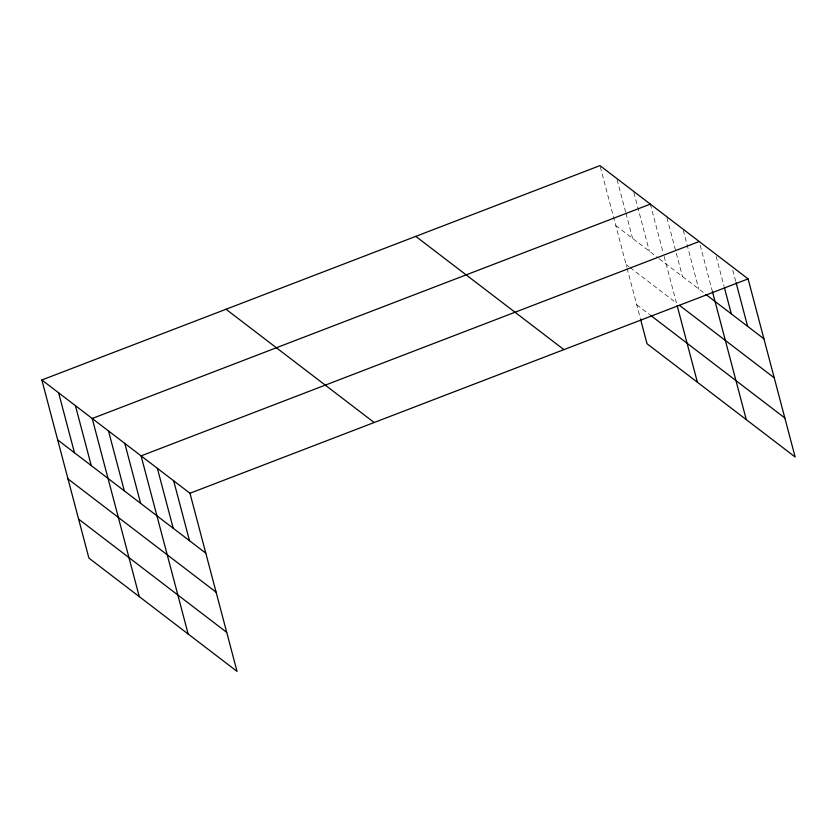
<?xml version="1.0" encoding="UTF-8"?>
<svg xmlns="http://www.w3.org/2000/svg" width="837" height="837" viewBox="0 0 837 837"><rect width="100%" height="100%" fill="white"/><g stroke="black" fill="none" stroke-linecap="round" stroke-linejoin="round"><path stroke-width="0.63" stroke-dasharray="4.18 3.14" d="M615.802 225.551L658.269 258.016M659.253 258.769L704.859 293.641M626.107 264.555L629.079 266.815M630.062 267.568L676.474 303.057L663.521 254.071M636.727 304.741L649.564 314.555M732.783 270.173L735.754 281.41M716.158 256.467L724.078 286.421M700.203 245.251L712.402 291.443M683.243 230.301L698.749 288.974M666.953 217.84L682.458 276.513M650.328 204.134L663.197 252.816M633.881 192.541L649.376 251.215M617.089 179.704L625.668 212.169M625.992 213.414L632.594 238.378M600.307 166.866L626.777 267.066M627.112 268.321L640.389 318.583"/><path stroke-width="1.26" d="M41.85 379.988L189.968 493.255L237.028 671.379L88.91 558.112L41.85 379.988L599.972 165.621L748.09 278.888L795.15 457.012L647.032 343.745L640.723 319.839M650.328 204.134L92.206 418.5L139.266 596.624M699.209 241.506L141.087 455.872L188.147 633.996M189.968 493.255L748.09 278.888M705.873 294.425L763.919 338.807M679.529 305.4L774.225 377.811M650.558 315.308L784.844 417.998M415.79 236.369L563.908 349.625M226.032 309.251L374.149 422.507M57.68 439.917L205.797 553.173M67.985 478.921L216.103 592.177M78.605 519.107L226.722 632.374M736.079 282.655L747.629 326.346M724.413 287.677L731.339 313.885M712.402 291.443L746.269 419.63M677.133 305.568L697.399 382.258M173.667 480.794L189.507 540.712M157.377 468.333L173.207 528.262M124.797 443.422L140.626 503.34M108.507 430.961L124.336 490.88M75.424 405.663L91.254 465.592M58.632 392.825L74.472 452.754"/></g></svg>
